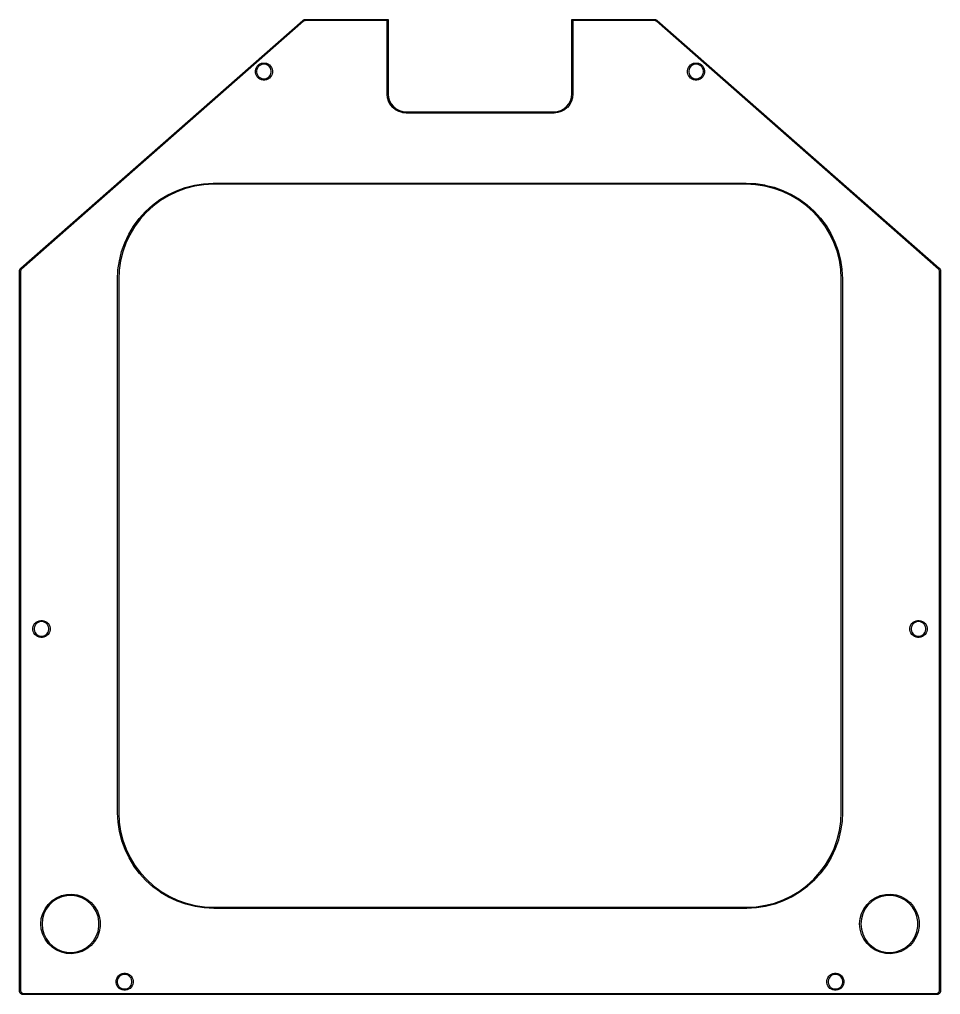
# Model space of a CAD drawing. Extents: x 17 to 176, y -177 to -9.
import ezdxf

# ---------------------------------------------------------------- set-up
doc = ezdxf.new("R2010")
doc.units = 0
doc.layers.add('BLACK', color=7, linetype='CONTINUOUS')

msp = doc.modelspace()

# ---------------------------------------------------------------- linework, layer by layer
at = {"layer": 'BLACK', "linetype": 'CONTINUOUS'}
for p, q in [((17.4069, -51.7871), (65.9241, -9.19187)), ((66.0487, -9.34862), (17.5439, -51.933)), ((65.9241, -9.19187), (65.9281, -9.18903)), ((65.9281, -9.18902), (66.0086, -9.13119)), ((65.9281, -9.18903), (65.9281, -9.18902)), ((66.0086, -9.13119), (66.0098, -9.13039)), ((66.0098, -9.13039), (66.0177, -9.12596)), ((66.0177, -9.12596), (66.0255, -9.12141)), ((66.0255, -9.12141), (66.1157, -9.08033)), ((66.1173, -9.29937), (66.0487, -9.34862)), ((66.1157, -9.08033), (66.117, -9.07976)), ((66.117, -9.07976), (66.1256, -9.07694)), ((66.1897, -9.26641), (66.1173, -9.29937)), ((66.1256, -9.07694), (66.1342, -9.07401)), ((66.1342, -9.07401), (66.2307, -9.05123)), ((66.2686, -9.24778), (66.1897, -9.26641)), ((66.2307, -9.05123), (66.2321, -9.05092)), ((66.2321, -9.05092), (66.2395, -9.05002)), ((66.2395, -9.05002), (66.247, -9.04878)), ((66.247, -9.04878), (66.3133, -9.04433)), ((66.3249, -9.244), (66.2686, -9.24778)), ((66.3133, -9.04433), (66.3167, -9.044)), ((66.3167, -9.044), (80.5131, -9.044)), ((80.418, -9.244), (66.3249, -9.244)), ((80.418, -21.8489), (80.418, -9.244)), ((80.5131, -9.044), (80.518, -9.04352)), ((80.518, -9.04352), (80.5229, -9.044)), ((80.5229, -9.044), (80.5376, -9.04545)), ((80.5376, -9.04545), (80.5565, -9.05117)), ((80.5565, -9.05117), (80.5738, -9.06045)), ((80.5738, -9.06045), (80.5891, -9.07295)), ((80.5891, -9.07295), (80.6015, -9.08817)), ((80.6015, -9.08817), (80.6108, -9.10555)), ((80.6108, -9.10555), (80.6166, -9.1244)), ((80.6166, -9.1244), (80.6185, -9.144)), ((80.6185, -9.144), (80.618, -9.1489)), ((80.618, -9.1489), (80.618, -21.8439)), ((112.168, -9.144), (112.169, -9.1244)), ((112.168, -9.14891), (112.168, -9.144)), ((112.168, -21.8391), (112.168, -9.14891)), ((112.169, -9.1244), (112.175, -9.10555)), ((112.175, -9.10555), (112.184, -9.08817)), ((112.184, -9.08817), (112.197, -9.07295)), ((112.197, -9.07295), (112.212, -9.06045)), ((112.212, -9.06045), (112.23, -9.05117)), ((112.23, -9.05117), (112.248, -9.04545)), ((112.248, -9.04545), (112.263, -9.044)), ((112.263, -9.044), (112.268, -9.04352)), ((112.268, -9.04352), (112.273, -9.044)), ((112.273, -9.044), (126.469, -9.044)), ((126.46, -9.244), (112.368, -9.244)), ((112.368, -9.244), (112.368, -21.8489)), ((126.544, -9.25224), (126.46, -9.244)), ((126.469, -9.044), (126.474, -9.04448)), ((126.474, -9.04448), (126.474, -9.04448)), ((126.474, -9.04448), (126.573, -9.05415)), ((126.62, -9.27523), (126.544, -9.25224)), ((126.573, -9.05415), (126.573, -9.05415)), ((126.573, -9.05415), (126.574, -9.0543)), ((126.574, -9.0543), (126.583, -9.05618)), ((126.583, -9.05618), (126.592, -9.05794)), ((126.592, -9.05794), (126.687, -9.0866)), ((126.691, -9.3133), (126.62, -9.27523)), ((126.687, -9.0866), (126.688, -9.08701)), ((126.688, -9.08701), (126.697, -9.09058)), ((126.736, -9.34761), (126.691, -9.3133)), ((126.697, -9.09058), (126.705, -9.09404)), ((126.705, -9.09404), (126.792, -9.14058)), ((175.24, -51.931), (126.736, -9.34761)), ((126.792, -9.14058), (126.794, -9.14124)), ((126.794, -9.14124), (126.8, -9.1455)), ((126.8, -9.1455), (126.806, -9.14948)), ((126.806, -9.14948), (126.859, -9.18993)), ((126.859, -9.18993), (126.862, -9.19187)), ((126.862, -9.19187), (175.379, -51.7871)), ((58.3005, -16.8481), (58.5405, -16.6877)), ((58.5405, -16.6877), (58.8072, -16.5772)), ((58.8072, -16.5772), (59.0903, -16.5209)), ((59.1119, -16.7399), (58.8711, -16.7878)), ((59.0903, -16.5209), (59.379, -16.5209)), ((59.3575, -16.7399), (59.1119, -16.7399)), ((59.5983, -16.7878), (59.3575, -16.7399)), ((59.379, -16.5209), (59.6621, -16.5772)), ((59.6621, -16.5772), (59.9288, -16.6877)), ((59.9288, -16.6877), (60.1689, -16.8481)), ((132.617, -16.8481), (132.857, -16.6877)), ((132.857, -16.6877), (133.124, -16.5772)), ((133.124, -16.5772), (133.407, -16.5209)), ((133.429, -16.7399), (133.188, -16.7878)), ((133.407, -16.5209), (133.696, -16.5209)), ((133.674, -16.7399), (133.429, -16.7399)), ((133.915, -16.7878), (133.674, -16.7399)), ((133.696, -16.5209), (133.979, -16.5772)), ((133.979, -16.5772), (134.245, -16.6877)), ((134.245, -16.6877), (134.485, -16.8481)), ((57.7692, -17.842), (57.8255, -17.5589)), ((57.7692, -18.1307), (57.7692, -17.842)), ((57.8255, -18.4138), (57.7692, -18.1307)), ((57.8255, -17.5589), (57.936, -17.2922)), ((57.936, -18.6805), (57.8255, -18.4138)), ((57.936, -17.2922), (58.0964, -17.0522)), ((58.0361, -17.6228), (57.9882, -17.8636)), ((57.9882, -17.8636), (57.9882, -18.1091)), ((57.9882, -18.1091), (58.0361, -18.35)), ((58.13, -17.3959), (58.0361, -17.6228)), ((58.0361, -18.35), (58.13, -18.5768)), ((58.0964, -17.0522), (58.3005, -16.8481)), ((58.2664, -17.1918), (58.13, -17.3959)), ((58.4401, -17.0181), (58.2664, -17.1918)), ((58.6442, -16.8817), (58.4401, -17.0181)), ((58.8711, -16.7878), (58.6442, -16.8817)), ((59.8251, -16.8817), (59.5983, -16.7878)), ((60.0293, -17.0181), (59.8251, -16.8817)), ((60.2029, -17.1918), (60.0293, -17.0181)), ((60.1689, -16.8481), (60.373, -17.0522)), ((60.3393, -17.3959), (60.2029, -17.1918)), ((60.4333, -17.6228), (60.3393, -17.3959)), ((60.3393, -18.5768), (60.4333, -18.35)), ((60.373, -17.0522), (60.5334, -17.2922)), ((60.4812, -17.8636), (60.4333, -17.6228)), ((60.4333, -18.35), (60.4812, -18.1091)), ((60.4812, -18.1091), (60.4812, -17.8636)), ((60.5334, -17.2922), (60.6438, -17.5589)), ((60.6438, -18.4138), (60.5334, -18.6805)), ((60.6438, -17.5589), (60.7001, -17.842)), ((60.7001, -18.1307), (60.6438, -18.4138)), ((60.7001, -17.842), (60.7001, -18.1307)), ((132.086, -17.842), (132.142, -17.5589)), ((132.086, -18.1307), (132.086, -17.842)), ((132.142, -18.4138), (132.086, -18.1307)), ((132.142, -17.5589), (132.253, -17.2922)), ((132.253, -18.6805), (132.142, -18.4138)), ((132.253, -17.2922), (132.413, -17.0522)), ((132.353, -17.6228), (132.305, -17.8636)), ((132.305, -17.8636), (132.305, -18.1091)), ((132.305, -18.1091), (132.353, -18.35)), ((132.447, -17.3959), (132.353, -17.6228)), ((132.353, -18.35), (132.447, -18.5768)), ((132.413, -17.0522), (132.617, -16.8481)), ((132.583, -17.1918), (132.447, -17.3959)), ((132.757, -17.0181), (132.583, -17.1918)), ((132.961, -16.8817), (132.757, -17.0181)), ((133.188, -16.7878), (132.961, -16.8817)), ((134.142, -16.8817), (133.915, -16.7878)), ((134.346, -17.0181), (134.142, -16.8817)), ((134.52, -17.1918), (134.346, -17.0181)), ((134.485, -16.8481), (134.69, -17.0522)), ((134.656, -17.3959), (134.52, -17.1918)), ((134.75, -17.6228), (134.656, -17.3959)), ((134.656, -18.5768), (134.75, -18.35)), ((134.69, -17.0522), (134.85, -17.2922)), ((134.798, -17.8636), (134.75, -17.6228)), ((134.75, -18.35), (134.798, -18.1091)), ((134.798, -18.1091), (134.798, -17.8636)), ((134.85, -17.2922), (134.96, -17.5589)), ((134.96, -18.4138), (134.85, -18.6805)), ((134.96, -17.5589), (135.017, -17.842)), ((135.017, -18.1307), (134.96, -18.4138)), ((135.017, -17.842), (135.017, -18.1307)), ((58.0964, -18.9206), (57.936, -18.6805)), ((58.3005, -19.1247), (58.0964, -18.9206)), ((58.13, -18.5768), (58.2664, -18.781)), ((58.2664, -18.781), (58.4401, -18.9546)), ((58.5405, -19.285), (58.3005, -19.1247)), ((58.4401, -18.9546), (58.6442, -19.091)), ((58.8072, -19.3955), (58.5405, -19.285)), ((58.6442, -19.091), (58.8711, -19.185)), ((59.0903, -19.4518), (58.8072, -19.3955)), ((58.8711, -19.185), (59.1119, -19.2329)), ((59.379, -19.4518), (59.0903, -19.4518)), ((59.1119, -19.2329), (59.3575, -19.2329)), ((59.3575, -19.2329), (59.5983, -19.185)), ((59.6621, -19.3955), (59.379, -19.4518)), ((59.5983, -19.185), (59.8251, -19.091)), ((59.9288, -19.285), (59.6621, -19.3955)), ((59.8251, -19.091), (60.0293, -18.9546)), ((60.1689, -19.1247), (59.9288, -19.285)), ((60.0293, -18.9546), (60.2029, -18.781)), ((60.373, -18.9206), (60.1689, -19.1247)), ((60.2029, -18.781), (60.3393, -18.5768)), ((60.5334, -18.6805), (60.373, -18.9206)), ((132.413, -18.9206), (132.253, -18.6805)), ((132.617, -19.1247), (132.413, -18.9206)), ((132.447, -18.5768), (132.583, -18.781)), ((132.583, -18.781), (132.757, -18.9546)), ((132.857, -19.285), (132.617, -19.1247)), ((132.757, -18.9546), (132.961, -19.091)), ((133.124, -19.3955), (132.857, -19.285)), ((132.961, -19.091), (133.188, -19.185)), ((133.407, -19.4518), (133.124, -19.3955)), ((133.188, -19.185), (133.429, -19.2329)), ((133.696, -19.4518), (133.407, -19.4518)), ((133.429, -19.2329), (133.674, -19.2329)), ((133.674, -19.2329), (133.915, -19.185)), ((133.979, -19.3955), (133.696, -19.4518)), ((133.915, -19.185), (134.142, -19.091)), ((134.245, -19.285), (133.979, -19.3955)), ((134.142, -19.091), (134.346, -18.9546)), ((134.485, -19.1247), (134.245, -19.285)), ((134.346, -18.9546), (134.52, -18.781)), ((134.69, -18.9206), (134.485, -19.1247)), ((134.52, -18.781), (134.656, -18.5768)), ((134.85, -18.6805), (134.69, -18.9206)), ((80.418, -21.8491), (80.418, -21.8489)), ((80.4181, -21.8665), (80.418, -21.8491)), ((80.4185, -21.8709), (80.4181, -21.8665)), ((80.4185, -21.8752), (80.4185, -21.8709)), ((80.4186, -21.8766), (80.4185, -21.8752)), ((80.4834, -22.4929), (80.4186, -21.8766)), ((80.4852, -22.5018), (80.4834, -22.4929)), ((80.4869, -22.5107), (80.4852, -22.5018)), ((80.4873, -22.512), (80.4869, -22.5107)), ((80.6706, -23.1039), (80.4873, -22.512)), ((80.618, -21.8439), (80.6181, -21.8607)), ((80.6181, -21.8607), (80.6813, -22.4622)), ((80.6741, -23.1123), (80.6706, -23.1039)), ((80.6775, -23.1207), (80.6741, -23.1123)), ((80.6781, -23.1219), (80.6775, -23.1207)), ((80.9728, -23.667), (80.6781, -23.1219)), ((80.6813, -22.4622), (80.8587, -23.0354)), ((80.8587, -23.0354), (81.1441, -23.5633)), ((111.654, -23.5454), (111.936, -23.0156)), ((112.117, -23.1008), (111.826, -23.648)), ((111.936, -23.0156), (112.109, -22.4412)), ((112.109, -22.4412), (112.168, -21.8391)), ((112.12, -23.0925), (112.117, -23.1008)), ((112.124, -23.0841), (112.12, -23.0925)), ((112.303, -22.4896), (112.124, -23.0828)), ((112.124, -23.0828), (112.124, -23.0841)), ((112.305, -22.4807), (112.303, -22.4896)), ((112.307, -22.4718), (112.305, -22.4807)), ((112.368, -21.8538), (112.307, -22.4705)), ((112.307, -22.4705), (112.307, -22.4718)), ((112.368, -21.8489), (112.368, -21.8537)), ((112.368, -21.8537), (112.368, -21.8538)), ((80.9779, -23.6745), (80.9728, -23.667)), ((80.9829, -23.6821), (80.9779, -23.6745)), ((80.9837, -23.6832), (80.9829, -23.6821)), ((80.9838, -23.6832), (80.9837, -23.6832)), ((81.3787, -24.1606), (80.9838, -23.6832)), ((80.9838, -23.6832), (80.9838, -23.6832)), ((81.1441, -23.5633), (81.5266, -24.0256)), ((81.3852, -24.167), (81.3787, -24.1606)), ((81.3915, -24.1735), (81.3852, -24.167)), ((81.3926, -24.1744), (81.3915, -24.1735)), ((81.8728, -24.566), (81.3926, -24.1744)), ((81.3926, -24.1744), (81.3926, -24.1744)), ((81.3926, -24.1744), (81.3926, -24.1744)), ((81.5266, -24.0256), (81.9916, -24.4048)), ((81.8803, -24.571), (81.8728, -24.566)), ((81.8878, -24.5762), (81.8803, -24.571)), ((81.889, -24.5768), (81.8878, -24.5762)), ((82.4362, -24.8677), (81.889, -24.5768)), ((81.889, -24.5768), (81.889, -24.5768)), ((81.889, -24.5768), (81.889, -24.5768)), ((81.9916, -24.4048), (82.5214, -24.6865)), ((82.4445, -24.8712), (82.4362, -24.8677)), ((82.4529, -24.8748), (82.4445, -24.8712)), ((82.4542, -24.8752), (82.4529, -24.8748)), ((83.0474, -25.0543), (82.4542, -24.8752)), ((82.4542, -24.8752), (82.4542, -24.8752)), ((82.5214, -24.6865), (83.0958, -24.86)), ((83.0563, -25.056), (83.0474, -25.0543)), ((83.0652, -25.0579), (83.0563, -25.056)), ((83.0665, -25.0581), (83.0652, -25.0579)), ((83.6832, -25.1185), (83.0665, -25.0581)), ((83.0665, -25.0581), (83.0665, -25.0581)), ((83.0958, -24.86), (83.6979, -24.919)), ((83.6833, -25.1185), (83.6832, -25.1185)), ((83.6881, -25.119), (83.6833, -25.1185)), ((109.098, -25.119), (83.6881, -25.119)), ((83.6979, -24.919), (109.093, -24.919)), ((109.093, -24.919), (109.11, -24.9189)), ((109.116, -25.1189), (109.098, -25.119)), ((109.098, -25.119), (109.098, -25.119)), ((109.11, -24.9189), (109.711, -24.8557)), ((109.12, -25.1185), (109.116, -25.1189)), ((109.124, -25.1185), (109.12, -25.1185)), ((109.126, -25.1184), (109.124, -25.1185)), ((109.742, -25.0536), (109.126, -25.1184)), ((109.711, -24.8557), (110.284, -24.6783)), ((109.751, -25.0518), (109.742, -25.0536)), ((109.76, -25.0501), (109.751, -25.0518)), ((109.761, -25.0497), (109.76, -25.0501)), ((110.353, -24.8664), (109.761, -25.0497)), ((110.284, -24.6783), (110.812, -24.3929)), ((110.361, -24.8629), (110.353, -24.8664)), ((110.37, -24.8595), (110.361, -24.8629)), ((110.371, -24.8589), (110.37, -24.8595)), ((110.916, -24.5642), (110.371, -24.8589)), ((110.812, -24.3929), (111.275, -24.0104)), ((110.924, -24.5591), (110.916, -24.5642)), ((110.931, -24.5541), (110.924, -24.5591)), ((110.932, -24.5533), (110.931, -24.5541)), ((111.41, -24.1583), (110.932, -24.5532)), ((110.932, -24.5532), (110.932, -24.5532)), ((110.932, -24.5532), (110.932, -24.5533)), ((111.275, -24.0104), (111.654, -23.5454)), ((111.416, -24.1518), (111.41, -24.1583)), ((111.422, -24.1455), (111.416, -24.1518)), ((111.423, -24.1444), (111.422, -24.1455)), ((111.815, -23.6642), (111.423, -24.1444)), ((111.423, -24.1444), (111.423, -24.1444)), ((111.423, -24.1444), (111.423, -24.1444)), ((111.82, -23.6567), (111.815, -23.6642)), ((111.825, -23.6492), (111.82, -23.6567)), ((111.826, -23.648), (111.825, -23.6492)), ((111.826, -23.648), (111.826, -23.648)), ((111.826, -23.648), (111.826, -23.648)), ((42.7411, -39.163), (44.1897, -38.469)), ((44.1897, -38.469), (44.1897, -38.469)), ((44.1897, -38.469), (44.1898, -38.469)), ((44.1898, -38.469), (44.191, -38.4684)), ((44.191, -38.4684), (44.1949, -38.4668)), ((44.1949, -38.4668), (44.1987, -38.4652)), ((44.1987, -38.4652), (45.7081, -37.9158)), ((45.772, -38.1054), (44.2717, -38.6515)), ((45.7081, -37.9158), (45.7082, -37.9158)), ((45.7082, -37.9158), (45.7095, -37.9153)), ((45.7082, -37.9158), (45.7082, -37.9158)), ((45.7095, -37.9153), (45.7135, -37.9142)), ((45.7135, -37.9142), (45.7175, -37.9129)), ((45.7175, -37.9129), (47.2733, -37.5135)), ((47.3183, -37.7084), (45.772, -38.1054)), ((47.2733, -37.5134), (47.2747, -37.5131)), ((47.2733, -37.5135), (47.2733, -37.5134)), ((47.2733, -37.5134), (47.2733, -37.5134)), ((47.2747, -37.5131), (47.2788, -37.5123)), ((47.2788, -37.5123), (47.2829, -37.5115)), ((47.2829, -37.5115), (48.8703, -37.2657)), ((48.896, -37.4641), (47.3183, -37.7084)), ((48.8703, -37.2657), (48.8717, -37.2655)), ((48.8717, -37.2655), (48.8759, -37.2652)), ((48.8759, -37.2652), (48.88, -37.2647)), ((48.88, -37.2647), (50.4838, -37.1751)), ((50.4923, -37.3749), (48.896, -37.4641)), ((50.4838, -37.1751), (50.4852, -37.175)), ((50.4852, -37.175), (50.4871, -37.175)), ((50.4871, -37.175), (50.489, -37.1749)), ((50.489, -37.1749), (50.5991, -37.1745)), ((50.6042, -37.3745), (50.4923, -37.3749)), ((50.5991, -37.1745), (50.5992, -37.1745)), ((50.5992, -37.1745), (142.187, -37.1745)), ((142.179, -37.3745), (50.6042, -37.3745)), ((143.776, -37.4526), (142.179, -37.3745)), ((142.187, -37.1745), (142.189, -37.1747)), ((142.189, -37.1747), (143.791, -37.2531)), ((145.356, -37.6858), (143.776, -37.4526)), ((143.791, -37.2531), (143.793, -37.2532)), ((143.793, -37.2532), (143.797, -37.2536)), ((143.797, -37.2536), (143.801, -37.254)), ((143.801, -37.254), (145.39, -37.4887)), ((146.905, -38.0721), (145.356, -37.6858)), ((145.39, -37.4887), (145.391, -37.4889)), ((145.391, -37.4889), (145.395, -37.4898)), ((145.395, -37.4898), (145.399, -37.4906)), ((145.399, -37.4906), (146.958, -37.8792)), ((148.409, -38.6076), (146.905, -38.0721)), ((146.958, -37.8792), (146.958, -37.8792)), ((146.958, -37.8792), (146.958, -37.8792)), ((146.958, -37.8792), (146.959, -37.8795)), ((146.959, -37.8795), (146.963, -37.8808)), ((146.963, -37.8808), (146.967, -37.882)), ((146.967, -37.882), (148.481, -38.4208)), ((148.481, -38.4208), (148.482, -38.4213)), ((148.482, -38.4213), (148.486, -38.423)), ((148.486, -38.423), (148.49, -38.4246)), ((148.49, -38.4246), (149.943, -39.1085)), ((40.0643, -40.9675), (41.3505, -40.0053)), ((41.4664, -40.1683), (40.188, -41.1247)), ((41.3505, -40.0052), (41.3516, -40.0044)), ((41.3505, -40.0053), (41.3505, -40.0052)), ((41.3505, -40.0052), (41.3505, -40.0052)), ((41.3516, -40.0044), (41.3551, -40.0021)), ((41.3551, -40.0021), (41.3586, -39.9998)), ((41.3586, -39.9998), (42.7325, -39.1677)), ((42.832, -39.3413), (41.4664, -40.1683)), ((42.7325, -39.1677), (42.7337, -39.167)), ((42.7337, -39.167), (42.7374, -39.165)), ((42.7374, -39.165), (42.7411, -39.163)), ((44.2717, -38.6515), (42.832, -39.3413)), ((149.854, -39.2874), (148.409, -38.6076)), ((151.225, -40.1049), (149.854, -39.2874)), ((149.943, -39.1085), (149.944, -39.1091)), ((149.944, -39.1091), (149.948, -39.1111)), ((149.948, -39.1111), (149.952, -39.1131)), ((149.952, -39.1131), (151.331, -39.9356)), ((152.51, -41.0523), (151.225, -40.1049)), ((151.331, -39.9356), (151.331, -39.9356)), ((151.331, -39.9356), (151.331, -39.9356)), ((151.331, -39.9356), (151.333, -39.9363)), ((151.333, -39.9363), (151.336, -39.9387)), ((151.336, -39.9387), (151.34, -39.941)), ((151.34, -39.941), (152.632, -40.8942)), ((38.8706, -42.0568), (40.0567, -40.9737)), ((40.188, -41.1247), (39.009, -42.2012)), ((40.0567, -40.9737), (40.0578, -40.9727)), ((40.0578, -40.9727), (40.061, -40.9701)), ((40.061, -40.9701), (40.0643, -40.9675)), ((153.696, -42.1205), (152.51, -41.0523)), ((152.632, -40.8942), (152.634, -40.895)), ((152.634, -40.895), (152.637, -40.8977)), ((152.637, -40.8977), (152.64, -40.9004)), ((152.64, -40.9004), (153.834, -41.9752)), ((36.8295, -44.5579), (37.7827, -43.265)), ((37.9408, -43.3876), (36.9934, -44.6727)), ((37.7827, -43.265), (37.7835, -43.2639)), ((37.7835, -43.2639), (37.7862, -43.2607)), ((37.7862, -43.2607), (37.7889, -43.2574)), ((37.7889, -43.2574), (38.8637, -42.0637)), ((39.009, -42.2012), (37.9408, -43.3876)), ((38.8637, -42.0637), (38.8646, -42.0627)), ((38.8646, -42.0627), (38.8676, -42.0598)), ((38.8676, -42.0598), (38.8706, -42.0568)), ((154.773, -43.2995), (153.696, -42.1205)), ((153.834, -41.9752), (153.835, -41.9761)), ((153.835, -41.9761), (153.838, -41.9791)), ((153.838, -41.9791), (153.841, -41.9821)), ((153.841, -41.9821), (154.924, -43.1682)), ((155.729, -44.5779), (154.773, -43.2995)), ((154.924, -43.1682), (154.925, -43.1693)), ((154.925, -43.1693), (154.927, -43.1725)), ((154.927, -43.1725), (154.93, -43.1758)), ((154.93, -43.1758), (155.892, -44.462)), ((36.0016, -45.9458), (36.8241, -44.5661)), ((36.9934, -44.6727), (36.1759, -46.044)), ((36.8241, -44.566), (36.8248, -44.5649)), ((36.8241, -44.5661), (36.8241, -44.566)), ((36.8241, -44.566), (36.8241, -44.566)), ((36.8248, -44.5649), (36.8272, -44.5614)), ((36.8272, -44.5614), (36.8295, -44.5579)), ((156.556, -45.9435), (155.729, -44.5779)), ((155.892, -44.462), (155.892, -44.462)), ((155.892, -44.462), (155.892, -44.462)), ((155.892, -44.462), (155.893, -44.4631)), ((155.893, -44.4631), (155.895, -44.4666)), ((155.895, -44.4666), (155.898, -44.4701)), ((155.898, -44.4701), (156.73, -45.844)), ((35.3131, -47.4078), (35.997, -45.9544)), ((36.1759, -46.044), (35.4961, -47.4886)), ((35.997, -45.9544), (35.9976, -45.9532)), ((35.9976, -45.9532), (35.9996, -45.9495)), ((35.9996, -45.9495), (36.0016, -45.9458)), ((157.246, -47.3832), (156.556, -45.9435)), ((156.73, -45.844), (156.731, -45.8452)), ((156.731, -45.8452), (156.732, -45.8489)), ((156.732, -45.8489), (156.734, -45.8526)), ((156.734, -45.8526), (157.429, -47.3012)), ((34.7705, -48.9301), (35.3093, -47.4169)), ((35.4961, -47.4886), (34.9606, -48.9926)), ((35.3093, -47.4169), (35.3098, -47.4156)), ((35.3098, -47.4156), (35.3115, -47.4117)), ((35.3115, -47.4117), (35.3131, -47.4078)), ((157.792, -48.8835), (157.246, -47.3832)), ((157.429, -47.3012), (157.429, -47.3012)), ((157.429, -47.3012), (157.429, -47.3013)), ((157.429, -47.3013), (157.429, -47.3025)), ((157.429, -47.3025), (157.431, -47.3064)), ((157.431, -47.3064), (157.432, -47.3102)), ((157.432, -47.3102), (157.982, -48.8196)), ((34.3791, -50.498), (34.7677, -48.9394)), ((34.9606, -48.9926), (34.5743, -50.5417)), ((34.7677, -48.9394), (34.768, -48.9381)), ((34.768, -48.9381), (34.7693, -48.9341)), ((34.7693, -48.9341), (34.7705, -48.9301)), ((158.189, -50.4298), (157.792, -48.8835)), ((157.982, -48.8196), (157.982, -48.8197)), ((157.982, -48.8197), (157.982, -48.8197)), ((157.982, -48.8197), (157.982, -48.821)), ((157.982, -48.821), (157.983, -48.825)), ((157.983, -48.825), (157.985, -48.829)), ((157.985, -48.829), (158.384, -50.3848)), ((17.2538, -52.0003), (17.3003, -51.9127)), ((17.3003, -51.9127), (17.301, -51.9115)), ((17.3003, -51.9127), (17.3003, -51.9127)), ((17.3003, -51.9127), (17.3003, -51.9127)), ((17.301, -51.9115), (17.3061, -51.904)), ((17.3061, -51.904), (17.3111, -51.8965)), ((17.3111, -51.8965), (17.3738, -51.8196)), ((17.3738, -51.8196), (17.3747, -51.8186)), ((17.3747, -51.8186), (17.3789, -51.8144)), ((17.3789, -51.8144), (17.3828, -51.81)), ((17.3828, -51.81), (17.4058, -51.7884)), ((17.4058, -51.7884), (17.4069, -51.7871)), ((17.5246, -51.9512), (17.4723, -52.0153)), ((17.5439, -51.933), (17.5246, -51.9512)), ((34.1425, -52.0967), (34.3772, -50.5076)), ((34.5743, -50.5417), (34.3411, -52.121)), ((34.3772, -50.5076), (34.3774, -50.5062)), ((34.3774, -50.5062), (34.3783, -50.5022)), ((34.3783, -50.5022), (34.3791, -50.498)), ((158.433, -52.0075), (158.189, -50.4298)), ((158.384, -50.3848), (158.384, -50.3848)), ((158.384, -50.3848), (158.384, -50.3848)), ((158.384, -50.3848), (158.384, -50.3862)), ((158.384, -50.3862), (158.385, -50.3903)), ((158.385, -50.3903), (158.386, -50.3944)), ((158.386, -50.3944), (158.632, -51.9818)), ((175.297, -51.9926), (175.24, -51.931)), ((175.379, -51.7871), (175.382, -51.7907)), ((175.382, -51.7907), (175.382, -51.7907)), ((175.382, -51.7907), (175.45, -51.8631)), ((175.45, -51.8631), (175.451, -51.8641)), ((175.451, -51.8641), (175.457, -51.8713)), ((175.457, -51.8713), (175.462, -51.8785)), ((175.462, -51.8785), (175.514, -51.9627)), ((17.2037, -52.2359), (17.2042, -52.2311)), ((17.2038, -176.027), (17.2037, -52.2359)), ((17.2042, -52.231), (17.2139, -52.1324)), ((17.2042, -52.2311), (17.2042, -52.231)), ((17.2139, -52.1324), (17.214, -52.131)), ((17.214, -52.131), (17.2159, -52.1221)), ((17.2159, -52.1221), (17.2177, -52.1132)), ((17.2177, -52.1132), (17.2463, -52.0183)), ((17.2463, -52.0183), (17.2468, -52.017)), ((17.2468, -52.017), (17.2503, -52.0086)), ((17.2503, -52.0086), (17.2538, -52.0003)), ((17.412, -52.1616), (17.4037, -52.2457)), ((17.4037, -52.2457), (17.4037, -176.02)), ((17.435, -52.0855), (17.412, -52.1616)), ((17.4723, -52.0153), (17.435, -52.0855)), ((34.0632, -53.7083), (34.1416, -52.1064)), ((34.1416, -52.1064), (34.1417, -52.105)), ((34.1417, -52.105), (34.1421, -52.1008)), ((34.1421, -52.1008), (34.1425, -52.0967)), ((34.3411, -52.121), (34.263, -53.7181)), ((158.523, -53.6038), (158.433, -52.0075)), ((158.523, -53.716), (158.523, -53.6038)), ((158.632, -51.9818), (158.632, -51.9832)), ((158.632, -51.9832), (158.632, -51.9874)), ((158.632, -51.9874), (158.633, -51.9915)), ((158.633, -51.9915), (158.722, -53.5953)), ((158.722, -53.5953), (158.723, -53.5967)), ((158.723, -53.5967), (158.722, -53.5986)), ((158.722, -53.5986), (158.723, -53.6005)), ((158.723, -53.6005), (158.723, -53.7106)), ((175.34, -52.0601), (175.297, -51.9926)), ((175.368, -52.1345), (175.34, -52.0601)), ((175.381, -52.2161), (175.368, -52.1345)), ((175.382, -52.2426), (175.381, -52.2161)), ((175.382, -176.017), (175.382, -52.2426)), ((175.514, -51.9627), (175.515, -51.9639)), ((175.515, -51.9639), (175.519, -51.9721)), ((175.519, -51.9721), (175.523, -51.9802)), ((175.523, -51.9802), (175.558, -52.0729)), ((175.558, -52.0729), (175.558, -52.0729)), ((175.558, -52.0729), (175.558, -52.0729)), ((175.558, -52.0729), (175.559, -52.0742)), ((175.559, -52.0742), (175.561, -52.083)), ((175.561, -52.083), (175.563, -52.0918)), ((175.563, -52.0918), (175.58, -52.1895)), ((175.58, -52.1895), (175.58, -52.1909)), ((175.58, -52.1909), (175.58, -52.1968)), ((175.58, -52.1968), (175.581, -52.2027)), ((175.581, -52.2027), (175.582, -52.2342)), ((175.582, -52.2342), (175.582, -52.2359)), ((175.582, -52.2359), (175.582, -176.027)), ((34.063, -53.7107), (34.0632, -53.7083)), ((34.063, -145.298), (34.063, -53.7107)), ((34.263, -53.7181), (34.263, -145.293)), ((158.523, -145.291), (158.523, -53.716)), ((158.723, -53.7106), (158.723, -53.7107)), ((158.723, -53.7107), (158.723, -145.298)), ((19.5245, -113.648), (19.5808, -113.365)), ((19.5245, -113.936), (19.5245, -113.648)), ((19.5808, -114.219), (19.5245, -113.936)), ((19.5808, -113.365), (19.6912, -113.098)), ((19.6912, -113.098), (19.8516, -112.858)), ((19.7913, -113.428), (19.7434, -113.669)), ((19.7434, -113.669), (19.7434, -113.915)), ((19.7434, -113.915), (19.7913, -114.156)), ((19.8853, -113.202), (19.7913, -113.428)), ((19.8516, -112.858), (20.0557, -112.654)), ((20.0217, -112.997), (19.8853, -113.202)), ((20.1953, -112.824), (20.0217, -112.997)), ((20.0557, -112.654), (20.2958, -112.493)), ((20.3995, -112.687), (20.1953, -112.824)), ((20.2958, -112.493), (20.5625, -112.383)), ((20.6263, -112.593), (20.3995, -112.687)), ((20.5625, -112.383), (20.8456, -112.327)), ((20.8671, -112.545), (20.6263, -112.593)), ((20.8456, -112.327), (21.1343, -112.327)), ((21.1127, -112.545), (20.8671, -112.545)), ((21.3535, -112.593), (21.1127, -112.545)), ((21.1343, -112.327), (21.4174, -112.383)), ((21.5804, -112.687), (21.3535, -112.593)), ((21.4174, -112.383), (21.6841, -112.493)), ((21.7845, -112.824), (21.5804, -112.687)), ((21.6841, -112.493), (21.9241, -112.654)), ((21.9582, -112.997), (21.7845, -112.824)), ((21.9241, -112.654), (22.1282, -112.858)), ((22.0946, -113.202), (21.9582, -112.997)), ((22.1885, -113.428), (22.0946, -113.202)), ((22.1282, -112.858), (22.2886, -113.098)), ((22.2364, -113.669), (22.1885, -113.428)), ((22.1885, -114.156), (22.2364, -113.915)), ((22.2364, -113.915), (22.2364, -113.669)), ((22.2886, -113.098), (22.3991, -113.365)), ((22.3991, -113.365), (22.4554, -113.648)), ((22.4554, -113.936), (22.3991, -114.219)), ((22.4554, -113.648), (22.4554, -113.936)), ((170.331, -113.648), (170.387, -113.365)), ((170.331, -113.936), (170.331, -113.648)), ((170.387, -114.219), (170.331, -113.936)), ((170.387, -113.365), (170.497, -113.098)), ((170.497, -113.098), (170.658, -112.858)), ((170.597, -113.428), (170.55, -113.669)), ((170.55, -113.669), (170.55, -113.915)), ((170.55, -113.915), (170.597, -114.156)), ((170.691, -113.202), (170.597, -113.428)), ((170.658, -112.858), (170.862, -112.654)), ((170.828, -112.997), (170.691, -113.202)), ((171.001, -112.824), (170.828, -112.997)), ((170.862, -112.654), (171.102, -112.493)), ((171.206, -112.687), (171.001, -112.824)), ((171.102, -112.493), (171.369, -112.383)), ((171.432, -112.593), (171.206, -112.687)), ((171.369, -112.383), (171.652, -112.327)), ((171.673, -112.545), (171.432, -112.593)), ((171.652, -112.327), (171.94, -112.327)), ((171.919, -112.545), (171.673, -112.545)), ((172.16, -112.593), (171.919, -112.545)), ((171.94, -112.327), (172.224, -112.383)), ((172.387, -112.687), (172.16, -112.593)), ((172.224, -112.383), (172.49, -112.493)), ((172.591, -112.824), (172.387, -112.687)), ((172.49, -112.493), (172.73, -112.654)), ((172.764, -112.997), (172.591, -112.824)), ((172.73, -112.654), (172.934, -112.858)), ((172.901, -113.202), (172.764, -112.997)), ((172.995, -113.428), (172.901, -113.202)), ((172.934, -112.858), (173.095, -113.098)), ((173.043, -113.669), (172.995, -113.428)), ((172.995, -114.156), (173.043, -113.915)), ((173.043, -113.915), (173.043, -113.669)), ((173.095, -113.098), (173.205, -113.365)), ((173.205, -113.365), (173.262, -113.648)), ((173.262, -113.936), (173.205, -114.219)), ((173.262, -113.648), (173.262, -113.936)), ((19.6912, -114.486), (19.5808, -114.219)), ((19.8516, -114.726), (19.6912, -114.486)), ((19.7913, -114.156), (19.8853, -114.382)), ((20.0557, -114.93), (19.8516, -114.726)), ((19.8853, -114.382), (20.0217, -114.587)), ((20.0217, -114.587), (20.1953, -114.76)), ((20.2958, -115.091), (20.0557, -114.93)), ((20.1953, -114.76), (20.3995, -114.897)), ((20.5625, -115.201), (20.2958, -115.091)), ((20.3995, -114.897), (20.6263, -114.991)), ((20.8456, -115.257), (20.5625, -115.201)), ((20.6263, -114.991), (20.8671, -115.039)), ((21.1343, -115.257), (20.8456, -115.257)), ((20.8671, -115.039), (21.1127, -115.039)), ((21.1127, -115.039), (21.3535, -114.991)), ((21.4174, -115.201), (21.1343, -115.257)), ((21.3535, -114.991), (21.5804, -114.897)), ((21.6841, -115.091), (21.4174, -115.201)), ((21.5804, -114.897), (21.7845, -114.76)), ((21.9241, -114.93), (21.6841, -115.091)), ((21.7845, -114.76), (21.9582, -114.587)), ((22.1282, -114.726), (21.9241, -114.93)), ((21.9582, -114.587), (22.0946, -114.382)), ((22.0946, -114.382), (22.1885, -114.156)), ((22.2886, -114.486), (22.1282, -114.726)), ((22.3991, -114.219), (22.2886, -114.486)), ((170.497, -114.486), (170.387, -114.219)), ((170.658, -114.726), (170.497, -114.486)), ((170.597, -114.156), (170.691, -114.382)), ((170.862, -114.93), (170.658, -114.726)), ((170.691, -114.382), (170.828, -114.587)), ((170.828, -114.587), (171.001, -114.76)), ((171.102, -115.091), (170.862, -114.93)), ((171.001, -114.76), (171.206, -114.897)), ((171.369, -115.201), (171.102, -115.091)), ((171.206, -114.897), (171.432, -114.991)), ((171.652, -115.257), (171.369, -115.201)), ((171.432, -114.991), (171.673, -115.039)), ((171.94, -115.257), (171.652, -115.257)), ((171.673, -115.039), (171.919, -115.039)), ((171.919, -115.039), (172.16, -114.991)), ((172.224, -115.201), (171.94, -115.257)), ((172.16, -114.991), (172.387, -114.897)), ((172.49, -115.091), (172.224, -115.201)), ((172.387, -114.897), (172.591, -114.76)), ((172.73, -114.93), (172.49, -115.091)), ((172.591, -114.76), (172.764, -114.587)), ((172.934, -114.726), (172.73, -114.93)), ((172.764, -114.587), (172.901, -114.382)), ((172.901, -114.382), (172.995, -114.156)), ((173.095, -114.486), (172.934, -114.726)), ((173.205, -114.219), (173.095, -114.486)), ((34.0634, -145.408), (34.063, -145.298)), ((34.063, -145.298), (34.063, -145.298)), ((34.0635, -145.41), (34.0634, -145.408)), ((34.0635, -145.412), (34.0635, -145.41)), ((34.0636, -145.414), (34.0635, -145.412)), ((34.1532, -147.018), (34.0636, -145.414)), ((34.263, -145.293), (34.2634, -145.405)), ((34.2634, -145.405), (34.3526, -147.001)), ((158.445, -146.888), (158.523, -145.291)), ((158.723, -145.301), (158.644, -146.903)), ((158.723, -145.298), (158.723, -145.301)), ((34.1537, -147.022), (34.1532, -147.018)), ((34.154, -147.026), (34.1537, -147.022)), ((34.1542, -147.027), (34.154, -147.026)), ((34.4, -148.615), (34.1542, -147.027)), ((34.3526, -147.001), (34.5969, -148.579)), ((158.212, -148.467), (158.445, -146.888)), ((158.643, -146.912), (158.409, -148.501)), ((158.644, -146.908), (158.643, -146.912)), ((158.644, -146.903), (158.644, -146.904)), ((158.644, -146.904), (158.644, -146.908)), ((34.4008, -148.619), (34.4, -148.615)), ((34.4016, -148.623), (34.4008, -148.619)), ((34.4019, -148.624), (34.4016, -148.623)), ((34.402, -148.624), (34.4019, -148.624)), ((34.4019, -148.624), (34.4019, -148.624)), ((34.8014, -150.18), (34.402, -148.624)), ((34.5969, -148.579), (34.9939, -150.126)), ((157.825, -150.016), (158.212, -148.467)), ((158.407, -148.511), (158.018, -150.07)), ((158.408, -148.507), (158.407, -148.511)), ((158.409, -148.503), (158.408, -148.507)), ((158.409, -148.501), (158.409, -148.503)), ((34.8027, -150.184), (34.8014, -150.18)), ((34.8038, -150.188), (34.8027, -150.184)), ((34.8043, -150.189), (34.8038, -150.188)), ((35.3537, -151.699), (34.8043, -150.189)), ((34.8043, -150.189), (34.8043, -150.189)), ((34.8043, -150.189), (34.8043, -150.189)), ((34.9939, -150.126), (35.54, -151.626)), ((157.29, -151.52), (157.825, -150.016)), ((158.015, -150.079), (157.477, -151.592)), ((158.017, -150.075), (158.015, -150.079)), ((158.018, -150.071), (158.017, -150.075)), ((158.018, -150.07), (158.018, -150.071)), ((35.3553, -151.703), (35.3537, -151.699)), ((35.3569, -151.707), (35.3553, -151.703)), ((35.3575, -151.708), (35.3569, -151.707)), ((36.0515, -153.156), (35.3575, -151.708)), ((35.3575, -151.708), (35.3575, -151.708)), ((35.3575, -151.708), (35.3575, -151.708)), ((35.54, -151.626), (36.2298, -153.066)), ((156.61, -152.965), (157.29, -151.52)), ((157.473, -151.601), (156.789, -153.055)), ((157.475, -151.597), (157.473, -151.601)), ((157.476, -151.593), (157.475, -151.597)), ((157.477, -151.592), (157.476, -151.593)), ((36.0535, -153.16), (36.0515, -153.156)), ((36.0555, -153.164), (36.0535, -153.16)), ((36.0562, -153.165), (36.0555, -153.164)), ((36.8883, -154.539), (36.0562, -153.165)), ((36.0562, -153.165), (36.0562, -153.165)), ((36.0562, -153.165), (36.0562, -153.165)), ((36.2298, -153.066), (37.0568, -154.431)), ((155.793, -154.336), (156.61, -152.965)), ((156.784, -153.063), (155.962, -154.443)), ((156.786, -153.059), (156.784, -153.063)), ((156.788, -153.056), (156.786, -153.059)), ((156.789, -153.055), (156.788, -153.056)), ((36.8906, -154.542), (36.8883, -154.539)), ((36.8929, -154.546), (36.8906, -154.542)), ((36.8937, -154.547), (36.8929, -154.546)), ((37.856, -155.833), (36.8937, -154.547)), ((37.0568, -154.431), (38.0132, -155.71)), ((37.8586, -155.836), (37.856, -155.833)), ((37.8612, -155.84), (37.8586, -155.836)), ((37.8622, -155.841), (37.8612, -155.84)), ((38.9453, -157.027), (37.8622, -155.841)), ((38.0132, -155.71), (39.0897, -156.888)), ((153.777, -156.808), (154.845, -155.621)), ((154.997, -155.752), (153.922, -156.945)), ((154.845, -155.621), (155.793, -154.336)), ((155, -155.748), (154.997, -155.752)), ((155.002, -155.745), (155, -155.748)), ((155.003, -155.744), (155.002, -155.745)), ((155.957, -154.451), (155.003, -155.744)), ((155.959, -154.448), (155.957, -154.451)), ((155.961, -154.444), (155.959, -154.448)), ((155.962, -154.443), (155.961, -154.444)), ((38.9483, -157.03), (38.9453, -157.027)), ((38.9512, -157.033), (38.9483, -157.03)), ((38.9522, -157.034), (38.9512, -157.033)), ((40.1459, -158.109), (38.9522, -157.034)), ((38.9522, -157.034), (38.9522, -157.034)), ((38.9522, -157.034), (38.9522, -157.034)), ((39.0897, -156.888), (40.2761, -157.957)), ((152.598, -157.884), (153.777, -156.808)), ((153.915, -156.952), (152.729, -158.035)), ((153.918, -156.949), (153.915, -156.952)), ((153.921, -156.946), (153.918, -156.949)), ((153.922, -156.945), (153.921, -156.946)), ((153.922, -156.945), (153.922, -156.945)), ((153.922, -156.945), (153.922, -156.945)), ((40.1492, -158.111), (40.1459, -158.109)), ((40.1524, -158.114), (40.1492, -158.111)), ((40.1535, -158.115), (40.1524, -158.114)), ((41.4464, -159.068), (40.1535, -158.115)), ((40.2761, -157.957), (41.5612, -158.904)), ((41.4499, -159.07), (41.4464, -159.068)), ((41.4534, -159.073), (41.4499, -159.07)), ((41.4545, -159.073), (41.4534, -159.073)), ((42.8343, -159.896), (41.4545, -159.073)), ((41.5612, -158.904), (42.9325, -159.722)), ((149.954, -159.668), (151.32, -158.841)), ((151.427, -159.009), (150.053, -159.841)), ((151.32, -158.841), (152.598, -157.884)), ((151.431, -159.007), (151.427, -159.009)), ((151.434, -159.005), (151.431, -159.007)), ((151.436, -159.004), (151.434, -159.005)), ((152.722, -158.042), (151.436, -159.004)), ((152.725, -158.039), (152.722, -158.042)), ((152.728, -158.036), (152.725, -158.039)), ((152.729, -158.035), (152.728, -158.036)), ((22.1317, -161.134), (22.7951, -160.5)), ((22.9323, -160.672), (22.2973, -161.279)), ((22.7951, -160.5), (23.5612, -159.994)), ((23.6654, -160.188), (22.9323, -160.672)), ((23.5612, -159.994), (24.4052, -159.634)), ((24.4732, -159.843), (23.6654, -160.188)), ((24.4052, -159.634), (25.3001, -159.429)), ((25.3296, -159.647), (24.4732, -159.843)), ((25.3001, -159.429), (26.2171, -159.388)), ((26.2072, -159.608), (25.3296, -159.647)), ((27.0777, -159.726), (26.2072, -159.608)), ((26.2171, -159.388), (27.1267, -159.511)), ((27.9132, -159.997), (27.0777, -159.726)), ((27.1267, -159.511), (27.9997, -159.795)), ((28.6868, -160.414), (27.9132, -159.997)), ((27.9997, -159.795), (28.808, -160.23)), ((29.3736, -160.961), (28.6868, -160.414)), ((28.808, -160.23), (29.5256, -160.802)), ((29.5256, -160.802), (30.1295, -161.494)), ((42.838, -159.898), (42.8343, -159.896)), ((42.8417, -159.9), (42.838, -159.898)), ((42.8429, -159.901), (42.8417, -159.9)), ((44.2963, -160.584), (42.8429, -159.901)), ((42.8429, -159.901), (42.8429, -159.901)), ((42.8429, -159.901), (42.8429, -159.901)), ((42.9325, -159.722), (44.3771, -160.401)), ((44.3002, -160.586), (44.2963, -160.584)), ((44.3041, -160.588), (44.3002, -160.586)), ((44.3054, -160.588), (44.3041, -160.588)), ((45.8186, -161.127), (44.3054, -160.588)), ((44.3771, -160.401), (45.8811, -160.937)), ((147.014, -160.904), (148.514, -160.358)), ((148.587, -160.544), (147.078, -161.093)), ((148.514, -160.358), (149.954, -159.668)), ((148.591, -160.542), (148.587, -160.544)), ((148.595, -160.541), (148.591, -160.542)), ((148.596, -160.54), (148.595, -160.541)), ((150.045, -159.846), (148.596, -160.54)), ((148.596, -160.54), (148.596, -160.54)), ((148.596, -160.54), (148.596, -160.54)), ((150.049, -159.844), (150.045, -159.846)), ((150.052, -159.842), (150.049, -159.844)), ((150.053, -159.841), (150.052, -159.842)), ((150.053, -159.841), (150.053, -159.841)), ((150.053, -159.841), (150.053, -159.841)), ((162.943, -161.134), (163.606, -160.5)), ((163.744, -160.672), (163.109, -161.279)), ((163.606, -160.5), (164.372, -159.994)), ((164.477, -160.188), (163.744, -160.672)), ((164.372, -159.994), (165.216, -159.634)), ((165.284, -159.843), (164.477, -160.188)), ((165.216, -159.634), (166.111, -159.429)), ((166.141, -159.647), (165.284, -159.843)), ((166.111, -159.429), (167.028, -159.388)), ((167.018, -159.608), (166.141, -159.647)), ((167.889, -159.726), (167.018, -159.608)), ((167.028, -159.388), (167.938, -159.511)), ((168.724, -159.997), (167.889, -159.726)), ((167.938, -159.511), (168.811, -159.795)), ((169.498, -160.414), (168.724, -159.997)), ((168.811, -159.795), (169.619, -160.23)), ((170.185, -160.961), (169.498, -160.414)), ((169.619, -160.23), (170.337, -160.802)), ((170.337, -160.802), (170.941, -161.494)), ((21.1939, -162.704), (21.5921, -161.877)), ((21.781, -161.99), (21.3998, -162.781)), ((21.5921, -161.877), (22.1317, -161.134)), ((22.2973, -161.279), (21.781, -161.99)), ((29.9516, -161.623), (29.3736, -160.961)), ((30.4021, -162.377), (29.9516, -161.623)), ((30.1295, -161.494), (30.6003, -162.282)), ((30.7108, -163.2), (30.4021, -162.377)), ((30.6003, -162.282), (30.9229, -163.141)), ((45.8226, -161.128), (45.8186, -161.127)), ((45.8266, -161.129), (45.8226, -161.128)), ((45.8279, -161.13), (45.8266, -161.129)), ((47.3865, -161.518), (45.8279, -161.13)), ((45.8811, -160.937), (47.4302, -161.323)), ((47.3906, -161.519), (47.3865, -161.518)), ((47.3947, -161.52), (47.3906, -161.519)), ((47.3961, -161.52), (47.3947, -161.52)), ((48.9852, -161.755), (47.3961, -161.52)), ((47.4302, -161.323), (49.0095, -161.556)), ((48.9893, -161.755), (48.9852, -161.755)), ((48.9935, -161.756), (48.9893, -161.755)), ((48.9949, -161.756), (48.9935, -161.756)), ((50.5968, -161.834), (48.9949, -161.756)), ((49.0095, -161.556), (50.6066, -161.635)), ((50.5992, -161.834), (50.5968, -161.834)), ((142.187, -161.834), (50.5992, -161.834)), ((50.6066, -161.635), (142.182, -161.635)), ((142.182, -161.635), (142.294, -161.634)), ((142.297, -161.834), (142.187, -161.834)), ((142.187, -161.834), (142.187, -161.834)), ((142.294, -161.634), (143.89, -161.545)), ((142.299, -161.834), (142.297, -161.834)), ((142.301, -161.834), (142.299, -161.834)), ((142.302, -161.834), (142.301, -161.834)), ((143.906, -161.744), (142.302, -161.834)), ((143.89, -161.545), (145.468, -161.301)), ((143.91, -161.744), (143.906, -161.744)), ((143.914, -161.743), (143.91, -161.744)), ((143.916, -161.743), (143.914, -161.743)), ((145.503, -161.498), (143.916, -161.743)), ((145.468, -161.301), (147.014, -160.904)), ((145.507, -161.497), (145.503, -161.498)), ((145.511, -161.496), (145.507, -161.497)), ((145.513, -161.496), (145.511, -161.496)), ((147.069, -161.096), (145.513, -161.496)), ((145.513, -161.496), (145.513, -161.496)), ((145.513, -161.496), (145.513, -161.496)), ((147.073, -161.095), (147.069, -161.096)), ((147.077, -161.094), (147.073, -161.095)), ((147.078, -161.093), (147.077, -161.094)), ((147.078, -161.093), (147.078, -161.093)), ((147.078, -161.093), (147.078, -161.093)), ((162.005, -162.704), (162.403, -161.877)), ((162.592, -161.99), (162.211, -162.781)), ((162.403, -161.877), (162.943, -161.134)), ((163.109, -161.279), (162.592, -161.99)), ((170.763, -161.623), (170.185, -160.961)), ((171.213, -162.377), (170.763, -161.623)), ((170.941, -161.494), (171.412, -162.282)), ((171.522, -163.2), (171.213, -162.377)), ((171.412, -162.282), (171.734, -163.141)), ((20.8674, -164.503), (20.9497, -163.589)), ((20.9497, -163.589), (21.1939, -162.704)), ((21.1661, -163.628), (21.0874, -164.503)), ((21.3998, -162.781), (21.1661, -163.628)), ((30.8677, -164.064), (30.7108, -163.2)), ((30.8677, -164.942), (30.8677, -164.064)), ((30.9229, -163.141), (31.0868, -164.044)), ((31.0868, -164.044), (31.0868, -164.962)), ((161.679, -164.503), (161.761, -163.589)), ((161.761, -163.589), (162.005, -162.704)), ((161.977, -163.628), (161.899, -164.503)), ((162.211, -162.781), (161.977, -163.628)), ((171.679, -164.064), (171.522, -163.2)), ((171.679, -164.942), (171.679, -164.064)), ((171.734, -163.141), (171.898, -164.044)), ((171.898, -164.044), (171.898, -164.962)), ((20.9497, -165.417), (20.8674, -164.503)), ((21.1939, -166.302), (20.9497, -165.417)), ((21.0874, -164.503), (21.1661, -165.378)), ((21.1661, -165.378), (21.3998, -166.225)), ((30.4021, -166.629), (30.7108, -165.807)), ((30.9229, -165.865), (30.6003, -166.725)), ((30.7108, -165.807), (30.8677, -164.942)), ((31.0868, -164.962), (30.9229, -165.865)), ((161.761, -165.417), (161.679, -164.503)), ((162.005, -166.302), (161.761, -165.417)), ((161.899, -164.503), (161.977, -165.378)), ((161.977, -165.378), (162.211, -166.225)), ((171.213, -166.629), (171.522, -165.807)), ((171.734, -165.865), (171.412, -166.725)), ((171.522, -165.807), (171.679, -164.942)), ((171.898, -164.962), (171.734, -165.865)), ((21.5921, -167.129), (21.1939, -166.302)), ((21.3998, -166.225), (21.781, -167.016)), ((22.1317, -167.872), (21.5921, -167.129)), ((21.781, -167.016), (22.2973, -167.727)), ((29.3736, -168.045), (29.9516, -167.383)), ((30.1295, -167.513), (29.5256, -168.204)), ((29.9516, -167.383), (30.4021, -166.629)), ((30.6003, -166.725), (30.1295, -167.513)), ((162.403, -167.129), (162.005, -166.302)), ((162.211, -166.225), (162.592, -167.016)), ((162.943, -167.872), (162.403, -167.129)), ((162.592, -167.016), (163.109, -167.727)), ((170.185, -168.045), (170.763, -167.383)), ((170.941, -167.513), (170.337, -168.204)), ((170.763, -167.383), (171.213, -166.629)), ((171.412, -166.725), (170.941, -167.513)), ((22.7951, -168.506), (22.1317, -167.872)), ((22.2973, -167.727), (22.9323, -168.334)), ((23.5612, -169.012), (22.7951, -168.506)), ((22.9323, -168.334), (23.6654, -168.818)), ((24.4052, -169.373), (23.5612, -169.012)), ((23.6654, -168.818), (24.4732, -169.163)), ((24.4732, -169.163), (25.3296, -169.359)), ((27.0777, -169.28), (27.9132, -169.009)), ((27.9997, -169.211), (27.1267, -169.495)), ((27.9132, -169.009), (28.6868, -168.593)), ((28.808, -168.776), (27.9997, -169.211)), ((28.6868, -168.593), (29.3736, -168.045)), ((29.5256, -168.204), (28.808, -168.776)), ((163.606, -168.506), (162.943, -167.872)), ((163.109, -167.727), (163.744, -168.334)), ((164.372, -169.012), (163.606, -168.506)), ((163.744, -168.334), (164.477, -168.818)), ((165.216, -169.373), (164.372, -169.012)), ((164.477, -168.818), (165.284, -169.163)), ((165.284, -169.163), (166.141, -169.359)), ((167.889, -169.28), (168.724, -169.009)), ((168.811, -169.211), (167.938, -169.495)), ((168.724, -169.009), (169.498, -168.593)), ((169.619, -168.776), (168.811, -169.211)), ((169.498, -168.593), (170.185, -168.045)), ((170.337, -168.204), (169.619, -168.776)), ((25.3001, -169.577), (24.4052, -169.373)), ((26.2171, -169.618), (25.3001, -169.577)), ((25.3296, -169.359), (26.2072, -169.398)), ((26.2072, -169.398), (27.0777, -169.28)), ((27.1267, -169.495), (26.2171, -169.618)), ((166.111, -169.577), (165.216, -169.373)), ((167.028, -169.618), (166.111, -169.577)), ((166.141, -169.359), (167.018, -169.398)), ((167.018, -169.398), (167.889, -169.28)), ((167.938, -169.495), (167.028, -169.618)), ((33.8088, -174.29), (33.8651, -174.007)), ((33.8651, -174.007), (33.9756, -173.74)), ((33.9756, -173.74), (34.136, -173.5)), ((34.0756, -174.071), (34.0277, -174.312)), ((34.1696, -173.844), (34.0756, -174.071)), ((34.136, -173.5), (34.3401, -173.296)), ((34.306, -173.64), (34.1696, -173.844)), ((34.4796, -173.466), (34.306, -173.64)), ((34.3401, -173.296), (34.5801, -173.136)), ((34.6838, -173.33), (34.4796, -173.466)), ((34.5801, -173.136), (34.8468, -173.025)), ((34.9107, -173.236), (34.6838, -173.33)), ((34.8468, -173.025), (35.1299, -172.969)), ((35.1515, -173.188), (34.9107, -173.236)), ((35.1299, -172.969), (35.4186, -172.969)), ((35.397, -173.188), (35.1515, -173.188)), ((35.6378, -173.236), (35.397, -173.188)), ((35.4186, -172.969), (35.7017, -173.025)), ((35.8647, -173.33), (35.6378, -173.236)), ((35.7017, -173.025), (35.9684, -173.136)), ((36.0689, -173.466), (35.8647, -173.33)), ((35.9684, -173.136), (36.2084, -173.296)), ((36.2425, -173.64), (36.0689, -173.466)), ((36.2084, -173.296), (36.4125, -173.5)), ((36.3789, -173.844), (36.2425, -173.64)), ((36.4729, -174.071), (36.3789, -173.844)), ((36.4125, -173.5), (36.5729, -173.74)), ((36.5208, -174.312), (36.4729, -174.071)), ((36.5729, -173.74), (36.6834, -174.007)), ((36.6834, -174.007), (36.7397, -174.29)), ((156.046, -174.29), (156.103, -174.007)), ((156.103, -174.007), (156.213, -173.74)), ((156.213, -173.74), (156.373, -173.5)), ((156.313, -174.071), (156.265, -174.312)), ((156.407, -173.844), (156.313, -174.071)), ((156.373, -173.5), (156.578, -173.296)), ((156.544, -173.64), (156.407, -173.844)), ((156.717, -173.466), (156.544, -173.64)), ((156.578, -173.296), (156.818, -173.136)), ((156.921, -173.33), (156.717, -173.466)), ((156.818, -173.136), (157.084, -173.025)), ((157.148, -173.236), (156.921, -173.33)), ((157.084, -173.025), (157.367, -172.969)), ((157.389, -173.188), (157.148, -173.236)), ((157.367, -172.969), (157.656, -172.969)), ((157.635, -173.188), (157.389, -173.188)), ((157.875, -173.236), (157.635, -173.188)), ((157.656, -172.969), (157.939, -173.025)), ((158.102, -173.33), (157.875, -173.236)), ((157.939, -173.025), (158.206, -173.136)), ((158.306, -173.466), (158.102, -173.33)), ((158.206, -173.136), (158.446, -173.296)), ((158.48, -173.64), (158.306, -173.466)), ((158.446, -173.296), (158.65, -173.5)), ((158.616, -173.844), (158.48, -173.64)), ((158.71, -174.071), (158.616, -173.844)), ((158.65, -173.5), (158.81, -173.74)), ((158.758, -174.312), (158.71, -174.071)), ((158.81, -173.74), (158.921, -174.007)), ((158.921, -174.007), (158.977, -174.29)), ((33.8088, -174.579), (33.8088, -174.29)), ((33.8651, -174.862), (33.8088, -174.579)), ((33.9756, -175.129), (33.8651, -174.862)), ((34.136, -175.369), (33.9756, -175.129)), ((34.0277, -174.312), (34.0277, -174.557)), ((34.0277, -174.557), (34.0756, -174.798)), ((34.0756, -174.798), (34.1696, -175.025)), ((34.3401, -175.573), (34.136, -175.369)), ((34.1696, -175.025), (34.306, -175.229)), ((34.306, -175.229), (34.4796, -175.403)), ((34.5801, -175.733), (34.3401, -175.573)), ((34.4796, -175.403), (34.6838, -175.539)), ((34.8468, -175.844), (34.5801, -175.733)), ((34.6838, -175.539), (34.9107, -175.633)), ((35.1299, -175.9), (34.8468, -175.844)), ((34.9107, -175.633), (35.1515, -175.681)), ((35.4186, -175.9), (35.1299, -175.9)), ((35.1515, -175.681), (35.397, -175.681)), ((35.397, -175.681), (35.6378, -175.633)), ((35.7017, -175.844), (35.4186, -175.9)), ((35.6378, -175.633), (35.8647, -175.539)), ((35.9684, -175.733), (35.7017, -175.844)), ((35.8647, -175.539), (36.0689, -175.403)), ((36.2084, -175.573), (35.9684, -175.733)), ((36.0689, -175.403), (36.2425, -175.229)), ((36.4125, -175.369), (36.2084, -175.573)), ((36.2425, -175.229), (36.3789, -175.025)), ((36.3789, -175.025), (36.4729, -174.798)), ((36.5729, -175.129), (36.4125, -175.369)), ((36.4729, -174.798), (36.5208, -174.557)), ((36.5208, -174.557), (36.5208, -174.312)), ((36.6834, -174.862), (36.5729, -175.129)), ((36.7397, -174.579), (36.6834, -174.862)), ((36.7397, -174.29), (36.7397, -174.579)), ((156.046, -174.579), (156.046, -174.29)), ((156.103, -174.862), (156.046, -174.579)), ((156.213, -175.129), (156.103, -174.862)), ((156.373, -175.369), (156.213, -175.129)), ((156.265, -174.312), (156.265, -174.557)), ((156.265, -174.557), (156.313, -174.798)), ((156.313, -174.798), (156.407, -175.025)), ((156.578, -175.573), (156.373, -175.369)), ((156.407, -175.025), (156.544, -175.229)), ((156.544, -175.229), (156.717, -175.403)), ((156.818, -175.733), (156.578, -175.573)), ((156.717, -175.403), (156.921, -175.539)), ((157.084, -175.844), (156.818, -175.733)), ((156.921, -175.539), (157.148, -175.633)), ((157.367, -175.9), (157.084, -175.844)), ((157.148, -175.633), (157.389, -175.681)), ((157.656, -175.9), (157.367, -175.9)), ((157.389, -175.681), (157.635, -175.681)), ((157.635, -175.681), (157.875, -175.633)), ((157.939, -175.844), (157.656, -175.9)), ((157.875, -175.633), (158.102, -175.539)), ((158.206, -175.733), (157.939, -175.844)), ((158.102, -175.539), (158.306, -175.403)), ((158.446, -175.573), (158.206, -175.733)), ((158.306, -175.403), (158.48, -175.229)), ((158.65, -175.369), (158.446, -175.573)), ((158.48, -175.229), (158.616, -175.025)), ((158.616, -175.025), (158.71, -174.798)), ((158.81, -175.129), (158.65, -175.369)), ((158.71, -174.798), (158.758, -174.557)), ((158.758, -174.557), (158.758, -174.312)), ((158.921, -174.862), (158.81, -175.129)), ((158.977, -174.579), (158.921, -174.862)), ((158.977, -174.29), (158.977, -174.579)), ((17.2042, -176.031), (17.2038, -176.027)), ((17.2042, -176.035), (17.2042, -176.031)), ((17.2043, -176.036), (17.2042, -176.035)), ((17.2147, -176.135), (17.2043, -176.036)), ((17.2165, -176.143), (17.2147, -176.135)), ((17.2182, -176.152), (17.2165, -176.143)), ((17.2186, -176.154), (17.2182, -176.152)), ((17.2479, -176.248), (17.2186, -176.154)), ((17.2514, -176.257), (17.2479, -176.248)), ((17.2548, -176.265), (17.2514, -176.257)), ((17.2555, -176.266), (17.2548, -176.265)), ((17.3026, -176.354), (17.2555, -176.266)), ((17.3077, -176.361), (17.3026, -176.354)), ((17.3127, -176.369), (17.3077, -176.361)), ((17.3135, -176.37), (17.3127, -176.369)), ((17.3136, -176.37), (17.3135, -176.37)), ((17.3135, -176.37), (17.3135, -176.37)), ((17.3767, -176.446), (17.3136, -176.37)), ((17.3832, -176.453), (17.3767, -176.446)), ((17.3895, -176.459), (17.3832, -176.453)), ((17.3906, -176.46), (17.3895, -176.459)), ((17.4674, -176.523), (17.3906, -176.46)), ((17.3906, -176.46), (17.3906, -176.46)), ((17.3906, -176.46), (17.3906, -176.46)), ((17.4037, -176.02), (17.4126, -176.104)), ((17.4126, -176.104), (17.4361, -176.18)), ((17.4361, -176.18), (17.4739, -176.25)), ((17.475, -176.528), (17.4674, -176.523)), ((17.4739, -176.25), (17.5246, -176.311)), ((17.4825, -176.533), (17.475, -176.528)), ((17.4837, -176.533), (17.4825, -176.533)), ((17.5712, -176.58), (17.4837, -176.533)), ((17.4837, -176.533), (17.4837, -176.533)), ((17.4837, -176.533), (17.4837, -176.533)), ((17.5246, -176.311), (17.5862, -176.361)), ((17.5796, -176.583), (17.5712, -176.58)), ((17.5879, -176.587), (17.5796, -176.583)), ((17.5862, -176.361), (17.6565, -176.399)), ((17.5893, -176.587), (17.5879, -176.587)), ((17.6842, -176.616), (17.5893, -176.587)), ((17.6565, -176.399), (17.7326, -176.422)), ((17.6931, -176.618), (17.6842, -176.616)), ((17.7019, -176.62), (17.6931, -176.618)), ((17.7033, -176.62), (17.7019, -176.62)), ((17.802, -176.63), (17.7033, -176.62)), ((17.7326, -176.422), (17.8166, -176.43)), ((17.8068, -176.63), (17.802, -176.63)), ((17.802, -176.63), (17.802, -176.63)), ((174.979, -176.63), (17.8068, -176.63)), ((17.8166, -176.43), (174.972, -176.43)), ((174.972, -176.43), (175.056, -176.421)), ((174.984, -176.63), (174.979, -176.63)), ((174.987, -176.63), (174.984, -176.63)), ((174.988, -176.629), (174.987, -176.63)), ((175.087, -176.619), (174.988, -176.629)), ((175.056, -176.421), (175.132, -176.398)), ((175.096, -176.617), (175.087, -176.619)), ((175.105, -176.616), (175.096, -176.617)), ((175.106, -176.615), (175.105, -176.616)), ((175.201, -176.586), (175.106, -176.615)), ((175.132, -176.398), (175.202, -176.36)), ((175.209, -176.582), (175.201, -176.586)), ((175.202, -176.36), (175.263, -176.309)), ((175.217, -176.579), (175.209, -176.582)), ((175.219, -176.578), (175.217, -176.579)), ((175.306, -176.531), (175.219, -176.578)), ((175.263, -176.309), (175.314, -176.248)), ((175.313, -176.526), (175.306, -176.531)), ((175.321, -176.521), (175.313, -176.526)), ((175.314, -176.248), (175.351, -176.177)), ((175.322, -176.52), (175.321, -176.521)), ((175.398, -176.457), (175.322, -176.52)), ((175.322, -176.52), (175.322, -176.52)), ((175.322, -176.52), (175.322, -176.52)), ((175.351, -176.177), (175.374, -176.101)), ((175.374, -176.101), (175.382, -176.017)), ((175.405, -176.451), (175.398, -176.457)), ((175.411, -176.444), (175.405, -176.451)), ((175.412, -176.443), (175.411, -176.444)), ((175.475, -176.366), (175.412, -176.443)), ((175.412, -176.443), (175.412, -176.443)), ((175.412, -176.443), (175.412, -176.443)), ((175.48, -176.359), (175.475, -176.366)), ((175.485, -176.351), (175.48, -176.359)), ((175.486, -176.35), (175.485, -176.351)), ((175.532, -176.263), (175.486, -176.35)), ((175.486, -176.35), (175.486, -176.35)), ((175.486, -176.35), (175.486, -176.35)), ((175.536, -176.254), (175.532, -176.263)), ((175.539, -176.246), (175.536, -176.254)), ((175.54, -176.244), (175.539, -176.246)), ((175.568, -176.15), (175.54, -176.244)), ((175.57, -176.141), (175.568, -176.15)), ((175.572, -176.132), (175.57, -176.141)), ((175.582, -176.032), (175.572, -176.13)), ((175.572, -176.13), (175.572, -176.132)), ((175.582, -176.027), (175.582, -176.032)), ((175.582, -176.032), (175.582, -176.032))]:
    msp.add_line(p, q, dxfattribs=at)

doc.saveas('drawing.dxf')
